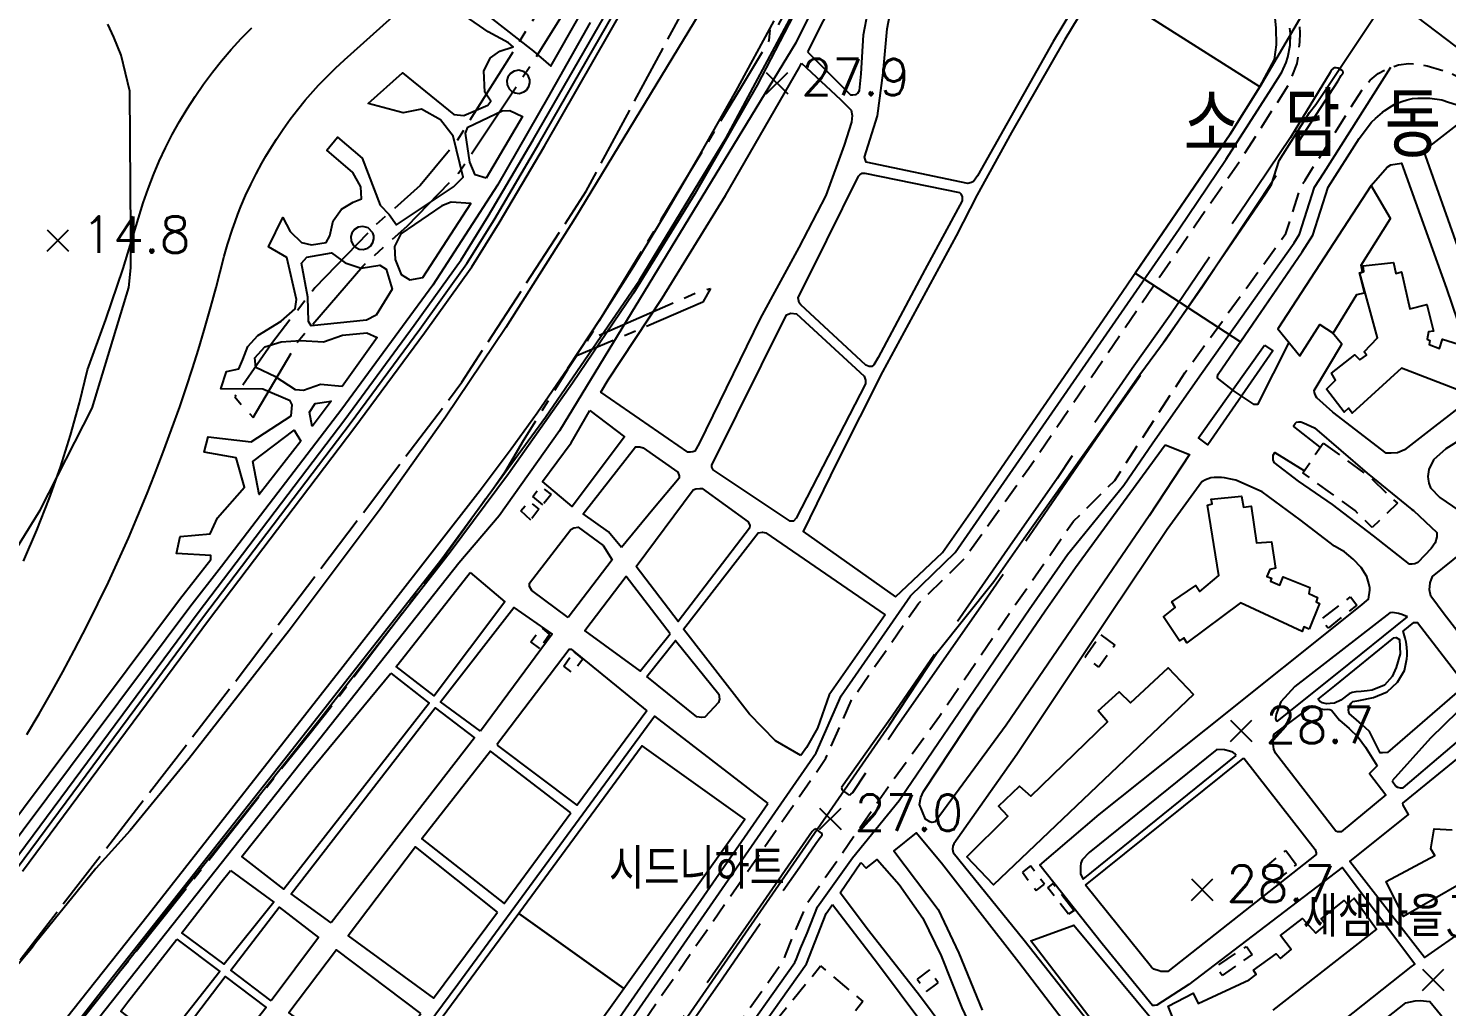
# Model space of a CAD drawing. Header units: millimetres. Extents: x 224638 to 227100, y 430787 to 433573.
# Drawn here: x 226182.5 to 226534.5, y 431758.3 to 432001.2 of the extents above; entities that cross this region are included whole.
import ezdxf

# ---------------------------------------------------------------- set-up
doc = ezdxf.new("R2010")
doc.units = ezdxf.units.MM
for name, pattern in [('15M2P5', [17.5, 15, -2.5]), ('20M3A3M3', [29, 20, -3, 3, -3]), ('50M10', [60, 50, -10]), ('5M2P5', [7.5, 5, -2.5])]:
    doc.linetypes.add(name, pattern=pattern)
for name, color, linetype in [('A0013110', 1, 'Continuous'), ('A0013118', 1, 'Continuous'), ('A0023210', 7, 'Continuous'), ('A0033324', 1, '5M2P5'), ('A0033327', 32, 'Continuous'), ('A0053326', 32, 'Continuous'), ('B0014111', 7, 'Continuous'), ('B0014115', 7, 'Continuous'), ('B0014116', 7, '5M2P5'), ('B0014118', 7, '5M2P5'), ('B0024120', 3, 'B0024120'), ('B0024127', 7, 'Continuous'), ('C0052211', 1, 'Continuous'), ('C0052212', 1, 'Continuous'), ('C0052213', 1, 'Continuous'), ('C0052214', 1, '15M2P5'), ('C0523121', 1, '50M10'), ('F0017111', 30, 'Continuous'), ('F0017114', 7, 'Continuous'), ('F0027132', 7, 'Continuous'), ('F0027217', 7, 'Continuous'), ('G0018118', 7, '20M3A3M3'), ('H0049140', 7, 'Continuous'), ('H0049216', 7, 'Continuous')]:
    doc.layers.add(name, color=color, linetype=linetype)
doc.styles.add('HIST', font='romans.shx', dxfattribs={"bigfont": 'ngsw.shx'})
doc.styles.add('ngsw', font='romans.shx', dxfattribs={"bigfont": 'ngsw.shx'})
doc.linetypes.add('B0024120', pattern='A,10,-1.75,[133,ltypeshp.shx,S=0.75,R=0,X=0,Y=0],-3.25', length=15)

# ---------------------------------------------------------------- blocks, each defined once
blk = doc.blocks.new('F0027217')
at = {"layer": 'F0027217'}
for p, q in [((-2.652, 2.652), (2.652, -2.652)), ((-2.652, -2.652), (2.652, 2.652))]:
    blk.add_line(p, q, dxfattribs=at)

msp = doc.modelspace()

# ---------------------------------------------------------------- linework, layer by layer
at = {"layer": 'A0013110', "flags": 128}
for points in [[(226397.712, 431860.03), (226409.354, 431871.091), (226416.881, 431881.854), (226452.034, 431932.827), (226480.8, 431974.993), (226488.197, 431986.741)], [(226477.589, 431914.435), (226477.816, 431915.364), (226498.707, 431945.696), (226501.314, 431949.89), (226505.153, 431961.774), (226512.829, 431973.898), (226515.858, 431977.919), (226516.911, 431978.865), (226518.63, 431980.382), (226519.683, 431981.182), (226520.691, 431981.821), (226522.147, 431982.589), (226523.424, 431983.081), (226524.762, 431983.466), (226526.031, 431983.837), (226527.406, 431983.873), (226528.712, 431983.88), (226530.378, 431983.89), (226533.322, 431983.45), (226535.022, 431982.939), (226536.858, 431982.284), (226539.254, 431981.058), (226561.953, 431966.773), (226566.317, 431963.783)], [(226403.69, 431808.451), (226404.002, 431810.203), (226404.701, 431811.734), (226418.42, 431832.507), (226434.894, 431856.568), (226442.43, 431867.367), (226464.672, 431897.781)], [(226395.121, 431855.601), (226381.28, 431835.686), (226378.316, 431827.443), (226375.623, 431822.644), (226374.224, 431820.623)], [(226250.638, 431652.214), (226253.623, 431655.359), (226257.754, 431659.849), (226261.828, 431664.391), (226265.845, 431668.983), (226269.804, 431673.626), (226273.705, 431678.318), (226277.546, 431683.058), (226281.327, 431687.847), (226285.048, 431692.682), (226290.515, 431700.022), (226294.083, 431704.971), (226297.588, 431709.965), (226365.985, 431808.727)], [(226384.022, 431786.555), (226389.139, 431794.055)], [(226359.029, 431745.496), (226375.666, 431768.916), (226380.474, 431781.393), (226382.049, 431783.68)]]:
    msp.add_lwpolyline(points, dxfattribs=at)
at = {"layer": 'A0013118', "flags": 128}
for points in [[(226375.859, 431995.414), (226386.51, 431984.724), (226387.16, 431984.701), (226387.953, 431984.802), (226388.357, 431985.107), (226388.8, 431985.804), (226389.176, 431989.911), (226389.776, 431999.612), (226391.922, 432010.94), (226395.004, 432024.116), (226398.559, 432034.036), (226402.678, 432043.013), (226410.627, 432059.956), (226425.39, 432089.634), (226423.185, 432090.838), (226409.606, 432062.447), (226395.813, 432034.494), (226383.669, 432010.899)], [(226418.078, 431964.588), (226417.105, 431963.182), (226416.589, 431962.933), (226415.669, 431962.684), (226390.463, 431968.034), (226390.061, 431969.234), (226393.245, 431979.52), (226394.682, 431990.148), (226395.628, 432001.105), (226397.551, 432011.2), (226400.043, 432021.761), (226403.312, 432031.813), (226405.228, 432037.349), (226405.869, 432037.672), (226407.913, 432037.783), (226444.694, 432014.587), (226445.219, 432013.917), (226445.446, 432012.316), (226436.872, 431997.948)], [(226374.413, 431992.547), (226384.085, 431983.603), (226386.711, 431980.91), (226386.922, 431979.615), (226386.765, 431977.966), (226384.994, 431972.225), (226380.418, 431959.714), (226373.73, 431946.81), (226364.088, 431929.16), (226348.95, 431898.151), (226347.866, 431896.216), (226347.421, 431896.032), (226346.816, 431895.979), (226346.182, 431895.978), (226324.553, 431910.861), (226326.363, 431913.937), (226339.832, 431934.265), (226355.476, 431959.732), (226373.828, 431991.387)], [(226306.471, 431989.665), (226305.519, 431990.439), (226304.199, 431990.816), (226303.059, 431990.625), (226302.145, 431990.055), (226301.481, 431989.138), (226301.243, 431988.295), (226301.323, 431987.191), (226301.82, 431986.192), (226302.387, 431985.637), (226303.271, 431985.194), (226304.275, 431985.08), (226305.481, 431985.431), (226306.094, 431985.885), (226306.722, 431986.788), (226306.957, 431987.722), (226306.915, 431988.485)], [(226296.077, 431963.985), (226293.399, 431964.824), (226292.036, 431968.002), (226290.983, 431975.196), (226291.587, 431976.722), (226300.11, 431980.736), (226301.994, 431980.858), (226305.102, 431979.308)], [(226393.423, 431919.502), (226392.338, 431917.643), (226391.821, 431917.282), (226391.217, 431917.282), (226390.32, 431917.546), (226374.18, 431932.589), (226373.815, 431933.06), (226373.549, 431934.307), (226380.709, 431948.632), (226388.498, 431964.521), (226388.866, 431964.888), (226389.418, 431965.259), (226390.131, 431965.261), (226413.592, 431960.499), (226413.963, 431960.13), (226414.281, 431959.419), (226414.282, 431958.412), (226404.982, 431941.234)], [(226287.418, 431958.085), (226285.11, 431957.166), (226274.888, 431950.209), (226273.37, 431947.086), (226273.541, 431943.853), (226274.967, 431940.096), (226277.185, 431938.794), (226280.41, 431939.364), (226292.333, 431957.764)], [(226267.953, 431950.443), (226266.799, 431951.673), (226265.479, 431952.05), (226264.339, 431951.859), (226263.425, 431951.289), (226262.761, 431950.372), (226262.523, 431949.529), (226262.603, 431948.425), (226263.1, 431947.426), (226263.667, 431946.871), (226264.551, 431946.428), (226265.555, 431946.314), (226266.761, 431946.665), (226267.374, 431947.119), (226268.002, 431948.022), (226268.237, 431948.957), (226268.195, 431949.719)], [(226268.794, 431930.017), (226266.381, 431928.757), (226252.7, 431927.38), (226251.966, 431928.433), (226251.829, 431934.485), (226250.268, 431942.931), (226251.562, 431944.394), (226257.748, 431945.501), (226261.108, 431942.969), (226265.065, 431941.711), (226269.7, 431942.46), (226271.267, 431941.455), (226272.805, 431936.466)], [(226373.081, 431879.553), (226372.415, 431878.833), (226371.543, 431878.805), (226352.453, 431891.594), (226352.134, 431892.281), (226352.133, 431892.728), (226370.686, 431930.092), (226371.739, 431930.486), (226373.117, 431930.302), (226389.964, 431914.821), (226390.283, 431913.824), (226390.284, 431912.978)], [(226260.373, 431912.25), (226255.018, 431912.808), (226250.719, 431911.254), (226248.739, 431911.489), (226243.771, 431914.684), (226238.937, 431917.028), (226238.688, 431919.443), (226241.125, 431922.108), (226245.177, 431923.41), (226250.033, 431923.717), (226255.711, 431923.393), (226260.42, 431925.061), (226266.498, 431925.639), (226269.072, 431924.481)], [(226252.937, 431902.329), (226252.239, 431905.941), (226253.628, 431908.05), (226257.65, 431908.674)], [(226321.874, 431906.307), (226330.421, 431899.763), (226317.466, 431882.46), (226310.117, 431888.676), (226317.169, 431898.31)], [(226250.115, 431898.705), (226239.72, 431885.471), (226238.214, 431893.684), (226248.463, 431901.481)], [(226329.661, 431872.265), (226326.47, 431876.161), (226320.16, 431880.664), (226333.156, 431897.289), (226334.238, 431897.264), (226335.059, 431897.054), (226343.722, 431891.051), (226344.035, 431890.087), (226344.007, 431889.483), (226337.445, 431881.781)], [(226333.361, 431867.611), (226347.528, 431886.598), (226348.158, 431886.836), (226349.269, 431886.996), (226349.754, 431886.919), (226361.172, 431878.687), (226361.52, 431877.759), (226361.495, 431877.1), (226343.734, 431853.953)], [(226316.489, 431854.894), (226307.434, 431861.654), (226306.885, 431862.626), (226306.887, 431863.464), (226317.097, 431876.802), (226317.836, 431877.175), (226318.945, 431877.388), (226325.154, 431872.774), (226327.394, 431869.213)], [(226538.709, 431871.305), (226545.302, 431876.514), (226548.246, 431877.536), (226549.516, 431877.644), (226551.046, 431877.595), (226551.823, 431877.542), (226553.376, 431876.859), (226554.188, 431875.817), (226558.801, 431864.403), (226563.906, 431849.509), (226563.907, 431848.493), (226563.855, 431847.763), (226563.35, 431845.932), (226552.623, 431837.246), (226551.479, 431836.941), (226550.684, 431836.958), (226548.624, 431837.152), (226548.213, 431837.312), (226533.957, 431855.776), (226530.616, 431860.224), (226530.313, 431861.767), (226530.472, 431863.55), (226530.992, 431865.064)], [(226292.095, 431866.072), (226300.719, 431858.847), (226283.222, 431835.453), (226273.796, 431842.755), (226274.276, 431843.335)], [(226341.814, 431850.875), (226330.866, 431865.1), (226320.597, 431851.607), (226334.302, 431841.605)], [(226294.67, 431826.7), (226284.768, 431834.006), (226302.997, 431857.398), (226312.513, 431850.821)], [(226524.849, 431855.045), (226523.389, 431855.639), (226522.552, 431855.887), (226521.074, 431856.168), (226520.465, 431856.04), (226496.871, 431837.821), (226493.397, 431834.008), (226492.252, 431830.909), (226492.057, 431829.825), (226492.256, 431829.325), (226492.524, 431829.182), (226507.382, 431841.037)], [(226335.966, 431831.737), (226318.664, 431808.299), (226298.973, 431823.092), (226298.946, 431823.626), (226316.725, 431847.092), (226317.203, 431847.092)], [(226335.989, 431840.245), (226343.137, 431849.232), (226353.894, 431835.847), (226354.001, 431834.653), (226353.763, 431833.832), (226350.395, 431830.186), (226349.542, 431830.079), (226348.401, 431830.262)], [(226506.753, 431837.965), (226521.455, 431849.877), (226521.971, 431849.966), (226522.819, 431849.481), (226522.969, 431845.888), (226522.039, 431842.501), (226520.985, 431840.278), (226519.12, 431838.085), (226516.08, 431836.867), (226514.782, 431836.669), (226513.277, 431836.562), (226511.997, 431836.438), (226511.111, 431836.259), (226510.343, 431835.954), (226508.246, 431834.354), (226506.666, 431833.687), (226505.608, 431833.531), (226504.772, 431833.512), (226503.662, 431833.741), (226503.021, 431834.06), (226502.626, 431834.633)], [(226272.414, 431841.086), (226281.94, 431833.612), (226245.862, 431787.473), (226235.457, 431795.604), (226251.883, 431816.287)], [(226517.281, 431818.067), (226515.389, 431816.176), (226519.45, 431810.888), (226508.386, 431801.698), (226507.816, 431801.697), (226507.407, 431801.731), (226507.034, 431801.89), (226492.022, 431821.25), (226491.628, 431822.248), (226491.537, 431822.848), (226491.465, 431823.466), (226491.571, 431825.492), (226491.73, 431825.952), (226501.127, 431832.984), (226501.775, 431832.678), (226502.877, 431832.281), (226504.115, 431832.089), (226504.877, 431832.126), (226505.52, 431832.092), (226505.936, 431831.929), (226507.96, 431829.461), (226510.325, 431827.393), (226512.581, 431825.23), (226514.358, 431822.749)], [(226521.02, 431814.326), (226521.941, 431813.012), (226522.295, 431812.763), (226522.995, 431812.625), (226523.766, 431812.608), (226544.733, 431830.474), (226544.857, 431831.137), (226544.787, 431831.755), (226541.988, 431834.67), (226541.491, 431834.917), (226540.957, 431834.917), (226540.643, 431834.812), (226530.564, 431824.917)], [(226257.642, 431779.111), (226247.72, 431786.258), (226283.46, 431832.483), (226293.202, 431825.039)], [(226317.086, 431806.374), (226297.188, 431821.724), (226280.127, 431799.923), (226300.588, 431783.906)], [(226482.248, 431820.681), (226481.905, 431821.166), (226481.427, 431821.449), (226480.666, 431821.749), (226479.387, 431822.026), (226477.492, 431822.129), (226445.762, 431796.575), (226444.026, 431794.778), (226443.706, 431793.886), (226443.617, 431793.118), (226443.638, 431791.198), (226444.325, 431789.968)], [(226444.921, 431788.457), (226484.063, 431819.899), (226484.242, 431819.917), (226501.932, 431797.326), (226502.147, 431796.485), (226502.165, 431796.059), (226465.325, 431766.995), (226463.621, 431767.029), (226463.205, 431767.136), (226461.885, 431767.603), (226461.259, 431768.119)], [(226298.881, 431781.738), (226278.521, 431797.972), (226261.869, 431775.828), (226283.028, 431760.39)], [(226232.67, 431792.096), (226243.358, 431784.259), (226231.068, 431768.795), (226220.548, 431776.635), (226230.268, 431789.071)], [(226242.729, 431759.706), (226232.724, 431767.331), (226244.724, 431783.016), (226254.496, 431775.467)], [(226219.326, 431775.072), (226229.955, 431766.967), (226215.889, 431749.109), (226205.386, 431757.172), (226207.157, 431759.503)], [(226279.88, 431756.589), (226258.922, 431772.402), (226247.111, 431756.75), (226268.549, 431740.899)], [(226227.45, 431740.246), (226217.64, 431747.785), (226231.351, 431765.74), (226241.502, 431758.073)], [(226510.404, 431686.835), (226504.072, 431681.892), (226503.371, 431681.944), (226502.773, 431682.214), (226496.513, 431691.86), (226502.374, 431705.658), (226484.867, 431728.027), (226498.541, 431738.817), (226524.44, 431759.266), (226526.76, 431759.739), (226527.941, 431759.777), (226530.337, 431759.548), (226543.688, 431743.336), (226556.165, 431727.777), (226556.256, 431727.185), (226556.241, 431726.689), (226523.148, 431697.897)]]:
    msp.add_lwpolyline(points, close=True, dxfattribs=at)
for points in [[(226390.24, 432039.004), (226363.388, 431987.149), (226347.885, 431960.114), (226332.691, 431935.491), (226317.564, 431913.105), (226301.609, 431890.559), (226287.172, 431871.113), (226254.532, 431829.233), (226235.843, 431805.724), (226217.96, 431783.391), (226201.502, 431762.257), (226183.667, 431739.745), (226173.175, 431726.088)], [(226488.197, 431986.741), (226448, 432012.225), (226439.766, 431998.463), (226426.525, 431975.356), (226417.991, 431959.908), (226412.81, 431949.713), (226394.49, 431915.917), (226383.26, 431893.598), (226374.761, 431876.312), (226397.712, 431860.03)], [(226178.422, 431793.836), (226224.611, 431856.166), (226260.981, 431904.092), (226278.242, 431927.489), (226289.903, 431943.772), (226296.618, 431954.568), (226307.813, 431973.549), (226327.954, 432008.661)], [(226180.988, 431791.924), (226227.171, 431854.246), (226263.543, 431902.175), (226280.83, 431925.607), (226292.565, 431941.993), (226299.355, 431952.91), (226310.579, 431971.94), (226330.732, 432007.072)], [(226293.506, 432006.775), (226307.829, 431995.584), (226312.142, 431991.834), (226319.178, 432004.192)], [(226148.837, 431764.304), (226220.017, 431859.405), (226227.72, 431869.345), (226227.722, 431870.284), (226219.258, 431870.83), (226220.118, 431875.034), (226227.607, 431875.679), (226229.372, 431879.687), (226236.109, 431887.311), (226234.019, 431894.581), (226226.08, 431895.981), (226227.095, 431899.753), (226237.748, 431898.52), (226247.699, 431905.026), (226247.923, 431907.701), (226247.422, 431908.698), (226240.696, 431911.619), (226230.213, 431911.723), (226231.609, 431916.002), (226234.743, 431916.641), (226235.74, 431918.998), (226236.973, 431922.182), (226239.425, 431924.962), (226245.177, 431928.529), (226248.669, 431931.551), (226249.03, 431933.887), (226246.617, 431944.29), (226242.083, 431946.96), (226245.658, 431954.234), (226247.481, 431950.768), (226250.237, 431948.031), (226252.744, 431947.454), (226256.4, 431948.043), (226257.312, 431949.685), (226258.108, 431953.435), (226260.187, 431956.298), (226263.069, 431958.098), (226265.141, 431958.874), (226265.006, 431961.873), (226263.001, 431965.473), (226256.577, 431970.951), (226259.171, 431974.228), (226265.329, 431968.984), (226269.8, 431957.333), (226271.987, 431954.979), (226273.817, 431952.448), (226287.991, 431961.88), (226290.374, 431964.283), (226287.913, 431974.467), (226284.796, 431978.511), (226280.048, 431981.13), (226275.472, 431980.212), (226266.818, 431982.529), (226275.338, 431990.18), (226288.111, 431979.866), (226290.56, 431979.569), (226296.547, 431982.189), (226297.234, 431983.11), (226295.789, 431985.405), (226295.514, 431990.641), (226297.218, 431993.937), (226299.483, 431995.602), (226302.834, 431996.644), (226301.621, 431997.596), (226296.623, 432000.389), (226290.986, 432004.29)], [(226321.947, 432002.673), (226311.389, 431984.076), (226298.883, 431962.253), (226282.877, 431937.485), (226260.29, 431906.696), (226230.421, 431867.607), (226222.563, 431857.466), (226151.438, 431762.435)], [(226566.317, 431963.783), (226542.57, 431945.677), (226540.716, 431945.55), (226539.886, 431945.523), (226537.751, 431945.835), (226528.904, 431970.851), (226540.81, 431980.079)], [(226515.774, 431962.178), (226519.743, 431966.757), (226520.66, 431967.34), (226523.352, 431967.782), (226534.534, 431936.647), (226538.652, 431924.488), (226541.776, 431922.647), (226543.072, 431919.884), (226544.904, 431913.36), (226544.8, 431913.111), (226539.563, 431908.538), (226531.523, 431902.348), (226524.054, 431896.57), (226522.358, 431895.835), (226520.724, 431895.725), (226519.527, 431895.741), (226506.3, 431905.917), (226502.302, 431909.432), (226502.033, 431909.894), (226501.748, 431910.761), (226501.64, 431911.296), (226508.503, 431922.825), (226506.198, 431925.65)], [(226495.392, 431923.221), (226487.549, 431907.838), (226486.727, 431907.836), (226481.761, 431911.102), (226477.589, 431914.435)], [(226503.162, 431897.204), (226496.567, 431902.35), (226496.637, 431902.635), (226496.901, 431903.059), (226497.289, 431903.431), (226497.858, 431903.538), (226498.372, 431903.487), (226499.042, 431903.29), (226501.7, 431902.026), (226514.798, 431890.805), (226525.875, 431881.72), (226526.334, 431881.51), (226532.076, 431876.037), (226532.078, 431875.561), (226532.062, 431874.961), (226531.674, 431873.448), (226530.697, 431872.018), (226527.353, 431868.587), (226526.657, 431868.281), (226525.957, 431868.156), (226525.274, 431868.19), (226516.363, 431875.227), (226506.229, 431883.014), (226497.749, 431888.75), (226491.721, 431893.376), (226491.469, 431894.112), (226491.474, 431895.26), (226491.898, 431895.913), (226499.217, 431891.364)], [(226464.672, 431897.781), (226470.713, 431895.41), (226460.693, 431880.196), (226443.729, 431855.347), (226425.153, 431828.165), (226407.601, 431804.147), (226406.778, 431804.024), (226406.249, 431804.143), (226405.199, 431804.845), (226403.69, 431808.451)], [(226538.516, 431899.467), (226534.337, 431896.784), (226531.277, 431894.054), (226530.082, 431891.644), (226529.856, 431889.968), (226529.91, 431889.3), (226530.109, 431888.253), (226530.506, 431887.085), (226532.844, 431884.735), (226537.539, 431881.477)], [(226494.915, 431743.738), (226525.73, 431768.169), (226526.655, 431768.813), (226508.622, 431792.863), (226470.555, 431763.76), (226462.598, 431758.611), (226462.018, 431758.541), (226461.556, 431758.576), (226449.015, 431773.877), (226433.584, 431793.449), (226448.284, 431805.993), (226474.739, 431827.141), (226513.032, 431857.701), (226515.108, 431859.493), (226515.461, 431861.734), (226515.444, 431862.323), (226515.227, 431863.342), (226514.723, 431865.082), (226513.341, 431867.315), (226511.347, 431869.391), (226509.172, 431871.24), (226506.689, 431872.605), (226498.168, 431879.15), (226488.766, 431886.134), (226482.205, 431889.009), (226480.944, 431889.307), (226479.377, 431889.588), (226478.632, 431889.689), (226476.847, 431889.684), (226476.014, 431889.609), (226474.668, 431889.117), (226473.797, 431888.598), (226465.173, 431876.751), (226450.97, 431855.699), (226427.842, 431820.87), (226412.168, 431798.722), (226411.93, 431798.138), (226411.896, 431797.373), (226412.004, 431796.529), (226429.675, 431774.748), (226463.417, 431732.019)], [(226374.224, 431820.623), (226367.951, 431824.31), (226361.446, 431830.927), (226345.115, 431851.994), (226363.662, 431875.911), (226364.669, 431876.098), (226365.513, 431875.914), (226395.121, 431855.601)], [(226538.284, 431837.38), (226519.888, 431821.386), (226518.61, 431821.293), (226518.007, 431821.327), (226516.806, 431823.8), (226515.37, 431826.572), (226513.501, 431828.38), (226511.536, 431830.05), (226510.418, 431830.978), (226510.236, 431831.393), (226510.199, 431832.008), (226510.362, 431832.83), (226510.846, 431833.623), (226511.274, 431834.07), (226512.72, 431834.341), (226516.384, 431835.015), (226519.762, 431836.425), (226522.345, 431838.84), (226524.074, 431841.794), (226524.662, 431844.69), (226524.731, 431845.468), (226524.713, 431846.34), (226524.622, 431847.568), (226524.478, 431848.761), (226524.228, 431849.827), (226523.744, 431851.557), (226526.351, 431853.67), (226527.263, 431853.651), (226537.52, 431840.349)], [(226250.638, 431652.214), (226222.085, 431673.441), (226289.094, 431763.821), (226337.929, 431830.394), (226365.985, 431808.727)], [(226543.671, 431785.612), (226540.491, 431779.01), (226539.239, 431777.576), (226529.015, 431770.456), (226510.507, 431794.334), (226525.058, 431805.997), (226523.712, 431808.331), (226523.693, 431808.817), (226546.436, 431827.353), (226552.161, 431816.295), (226561.662, 431793.152), (226562.794, 431789.869), (226562.984, 431788.803), (226563.054, 431788.257), (226562.897, 431786.381), (226562.522, 431785.392), (226547.474, 431775.318), (226545.273, 431774.043), (226544.749, 431774.132), (226544.227, 431774.6), (226544.029, 431775.049), (226543.759, 431776.088), (226547.161, 431783.473)], [(226449.482, 431741.546), (226428.355, 431769.213), (226409.106, 431793.912), (226402.868, 431801.473), (226397.305, 431797.008), (226408.322, 431782.372), (226413.479, 431771.566), (226419.206, 431757.386)], [(226389.139, 431794.055), (226390.468, 431792.66), (226393.129, 431794.852), (226398.628, 431788.601), (226404.523, 431780.256), (226409.086, 431770.917), (226414.19, 431757.98), (226419.201, 431747.239), (226424.391, 431739.512), (226433.751, 431729.013), (226452.567, 431712.85), (226473.113, 431695.397), (226476.08, 431691.749), (226484.627, 431680.706), (226475.307, 431673.584), (226464.918, 431687.511), (226461.739, 431685.084), (226444.363, 431707.804), (226429.758, 431726.722), (226416.226, 431744.139), (226403.662, 431761.082), (226391.035, 431777.22), (226384.022, 431786.555)], [(226382.049, 431783.68), (226393.273, 431769.101), (226410.411, 431746.17), (226431.616, 431718.933), (226454.647, 431688.596), (226477.769, 431658.817), (226501.866, 431627.766), (226524.526, 431598.282), (226546.169, 431570.397), (226545.799, 431569.226)]]:
    msp.add_lwpolyline(points, dxfattribs=at)
at = {"layer": 'A0023210', "flags": 128}
for points in [[(226308.892, 431702.137), (226396.238, 431828.264), (226408.066, 431846.268), (226422.124, 431863.829), (226429.656, 431874.61), (226449.15, 431902.088), (226458.353, 431915.304), (226464.925, 431924.095), (226489.753, 431960.345), (226491.057, 431962.442), (226492.976, 431968.384), (226500.513, 431980.32), (226502.027, 431982.33), (226520.102, 432009.498)], [(226520.102, 432009.498), (226546.186, 431989.617), (226548.733, 431987.839), (226579.947, 431966.351), (226627.334, 431933.881), (226671.38, 431903.907), (226696.495, 431886.558), (226750.979, 431849.039), (226768.863, 431836.599), (226778.905, 431829.614), (226800.495, 431814.323), (226827.054, 431797.275), (226857.781, 431776.227), (226882.999, 431758.951)]]:
    msp.add_lwpolyline(points, dxfattribs=at)
at = {"layer": 'A0033324', "flags": 128}
for points in [[(224682.39, 430787.54), (224682.931, 430789.039), (224684.209, 430792.16), (224685.771, 430795.13), (224687.617, 430797.952), (224689.952, 430800.382), (224692.488, 430802.582), (224695.251, 430804.514), (224698.308, 430805.928), (224701.47, 430807.055), (224704.753, 430807.821), (224708.113, 430808.026), (224711.469, 430807.926), (224714.802, 430807.415), (224718.113, 430806.781), (224721.461, 430806.397), (224724.832, 430806.35), (224728.189, 430806.654), (224731.498, 430807.294), (224734.726, 430808.26), (224737.842, 430809.544), (224740.835, 430811.094), (225011.781, 430962.145), (225014.6, 430963.992), (225017.219, 430966.113), (225019.612, 430968.487), (225021.754, 430971.089), (225023.624, 430973.893), (225025.203, 430976.87), (225026.691, 430979.893), (225028.657, 430982.627), (225031.075, 430984.971), (225033.869, 430986.851), (225036.951, 430988.208), (225040.224, 430989), (225043.585, 430989.202), (225046.94, 430988.879), (225050.306, 430988.708), (225053.674, 430988.853), (225057.013, 430989.312), (225060.294, 430990.081), (225063.49, 430991.154), (225066.571, 430992.52), (225069.511, 430994.169), (225075.147, 430997.871), (225078.014, 430999.645), (225080.914, 431001.365), (225086.809, 431004.638), (225089.802, 431006.191), (225095.873, 431009.126), (225098.949, 431010.507), (225105.105, 431013.067), (225110.695, 431015.032), (225115.094, 431016.797), (225119.421, 431018.732), (225123.669, 431020.834), (225126.8, 431022.518), (225129.881, 431024.292), (225132.909, 431026.155), (225137.872, 431029.391), (225141.975, 431031.763), (225314.899, 431123.043), (225318.414, 431125.184), (225321.64, 431127.74), (225324.527, 431130.672), (225327.034, 431133.935), (225329.121, 431137.482), (225331.066, 431141.106), (225333.694, 431144.266), (225336.94, 431146.786), (225340.652, 431148.549), (225344.657, 431149.473), (225348.766, 431149.514), (225352.85, 431148.996), (225356.964, 431148.916), (225361.057, 431149.341), (225365.068, 431150.264), (225368.934, 431151.672), (225372.534, 431153.649), (225375.981, 431155.902), (225383.025, 431160.167), (225390.258, 431164.102), (225393.941, 431165.943), (225401.429, 431169.369), (225405.237, 431170.934), (225409.114, 431172.32), (225412.943, 431173.836), (225416.717, 431175.48), (225420.435, 431177.251), (225424.09, 431179.146), (225427.679, 431181.164), (225431.199, 431183.301), (225438.08, 431187.823), (225441.63, 431189.909), (225445.259, 431191.854), (226038.823, 431505.171), (226133.366, 431555.13), (226141.853, 431559.87), (226148.156, 431563.534), (226156.474, 431568.565), (226162.646, 431572.445), (226172.803, 431579.114), (226182.793, 431586.032), (226188.7, 431590.305), (226190.571, 431591.856), (226192.32, 431593.542), (226193.849, 431595.427), (226196.722, 431599.34), (226198.87, 431603.7), (226199.682, 431605.98), (226201.008, 431610.655), (226202.817, 431615.166), (226204.067, 431617.22), (226207.121, 431620.997), (226211.125, 431623.752), (226213.287, 431624.804), (226217.917, 431626.284), (226222.752, 431626.767), (226225.144, 431627.16), (226229.864, 431628.321), (226234.304, 431630.291), (226236.432, 431631.444), (226240.419, 431634.224), (226242.213, 431635.859), (226245.722, 431639.222), (226254.241, 431647.886), (226262.531, 431656.77), (226268.989, 431664.036), (226275.299, 431671.43), (226281.452, 431678.955), (226285.968, 431684.68), (226293.283, 431694.382), (226300.341, 431704.273), (226380.455, 431819.96), (226386.69, 431834.233), (226403.447, 431858.429), (226414.615, 431869.286), (226424.477, 431883.069), (226430.82, 431892.005), (226472.169, 431952.426), (226482.986, 431967.946), (226495.338, 431987.244), (226497.453, 431992.461), (226497.933, 431996.209), (226498.054, 431997.801), (226498.147, 432000.086), (226498.066, 432002.394), (226497.886, 432004.702), (226497.656, 432007.278), (226497.395, 432010.567), (226497.566, 432012.603), (226498.079, 432015.034), (226499.29, 432018.459), (226501.916, 432022.253), (226505.454, 432025.689), (226510.176, 432028.157), (226514.775, 432029.946), (226519.707, 432032.631), (226523.064, 432035.709), (226526.847, 432041.331), (226534.526, 432056.5), (226556.938, 432102.596), (226581.913, 432157.264), (226585.314, 432171.778), (226598.131, 432200.068), (226606.149, 432210.201), (226617.015, 432234.738), (226626.861, 432257.918), (226627.427, 432260.213), (226627.666, 432263.303), (226627.706, 432266.672), (226627.75, 432268.355), (226627.442, 432271.441), (226626.356, 432275.749), (226625.844, 432279.186), (226625.789, 432280.996), (226625.932, 432282.629), (226626.943, 432287.059), (226629.616, 432292.065), (226633.514, 432295.937), (226638.965, 432299.512), (226644.5, 432302.395), (226648.203, 432306.02), (226651.07, 432310.385), (226660.081, 432329.48), (226677.773, 432368.922), (226695.062, 432406.972), (226711.61, 432442.216), (226728.098, 432473.968), (226752.377, 432515.869), (226756.079, 432527.401), (226772.362, 432552.724), (226783.46, 432564.49), (226808.383, 432603.128), (226820.824, 432622.914), (226821.484, 432624.92), (226822.075, 432627.259), (226822.274, 432629.02), (226822.485, 432631.327), (226822.654, 432633.472), (226822.446, 432636.59), (226822.263, 432639.484), (226822.181, 432641.753), (226822.469, 432645.326), (226823.509, 432649.01), (226825.422, 432652.843), (226828.217, 432656.282), (226831.569, 432658.873), (226835.765, 432661.038), (226842.031, 432663.363), (226847.295, 432666.062), (226850.84, 432668.96), (226856.844, 432677.839), (226880.028, 432713.964)], [(226708.465, 431862.061), (226711.778, 431864.411), (226714.158, 431865.204), (226714.704, 431865.205), (226716.557, 431865.188), (226727.019, 431858.997), (226738.196, 431854.62), (226761.607, 431838.725), (226799.863, 431813.056), (226802.464, 431810.221), (226803.78, 431806.193), (226804.646, 431802.71), (226804.693, 431799.297), (226803.366, 431794.52), (226800.945, 431790.955), (226783.639, 431769.536), (226760.376, 431743.89), (226753.317, 431732.427), (226737.052, 431718.717), (226705.802, 431692.141), (226681.275, 431670.274), (226655.929, 431653.761), (226635.279, 431636.477), (226625.861, 431626.136), (226607.448, 431608.811), (226588.962, 431592.625), (226573.997, 431581.01), (226555.336, 431567.838), (226542.253, 431560.212), (226492.536, 431532.274), (226453.882, 431511.502), (226409.595, 431488.037), (226378.082, 431471.291), (226364.994, 431467.809), (226341.472, 431455.247), (226330.279, 431449.693), (226327.285, 431449.065), (226324.252, 431448.897), (226319.694, 431449.332), (226315.172, 431451.44), (226314.718, 431451.758), (226310.982, 431456.705), (226302.497, 431471.886), (226293.723, 431488.298), (226291.119, 431492.471), (226285.464, 431498.045), (226283.309, 431501.775), (226278.21, 431511.414), (226265.088, 431536.07), (226254.308, 431558.548), (226246.861, 431575.01), (226243.59, 431581.792), (226242.515, 431586.371), (226242.395, 431589.782), (226242.225, 431595.608), (226242.749, 431601.89), (226243.831, 431606.188), (226246.471, 431612.47), (226249.884, 431618.167), (226256.081, 431625.485), (226266.743, 431636.405), (226276.618, 431647.25), (226288.059, 431660.352), (226297.653, 431672.445), (226309.381, 431687.471), (226325.049, 431709.834), (226337.623, 431728.15), (226342.365, 431735.108), (226343.369, 431736.607), (226344.424, 431737.638), (226354.465, 431747.879), (226369.797, 431769.535), (226370.616, 431771.44), (226372.648, 431776.599), (226375.954, 431784.158), (226383.688, 431795.249), (226396.886, 431814.267), (226408.662, 431830.385), (226426.884, 431857.252), (226441.922, 431878.827), (226452.157, 431888.974), (226469.573, 431915.705), (226483.639, 431935.12), (226494.631, 431950.291), (226498.291, 431961.747), (226499.394, 431963.543), (226513.826, 431986.386), (226515.517, 431988.365), (226517.536, 431990.009), (226520.115, 431991.394), (226522.601, 431992.168), (226525.186, 431992.484), (226527.462, 431992.378), (226529.694, 431991.916), (226535.249, 431990.271), (226542.512, 431986.543), (226549.719, 431982.245), (226587.946, 431957.225), (226625.763, 431931.879), (226663.328, 431905.932), (226680.489, 431894.739), (226690.267, 431883.305), (226699.639, 431877.059), (226700.187, 431875.758), (226700.491, 431874.277), (226700.297, 431871.031), (226699.568, 431867.953)]]:
    msp.add_lwpolyline(points, dxfattribs=at)
at = {"layer": 'A0033327', "flags": 128}
for points in [[(226422.499, 432097.015), (226373.009, 431997.655), (226314.271, 431901.251), (226299.32, 431880.174), (226289.29, 431868.427), (226139.528, 431679.186)], [(226179.785, 431792.82), (226225.971, 431855.146), (226262.342, 431903.074), (226279.617, 431926.489), (226291.317, 431942.827), (226298.072, 431953.687), (226309.282, 431972.694), (226329.43, 432007.817)], [(226299.849, 431708.4), (226378.039, 431821.302), (226384.194, 431835.458), (226401.422, 431860.335), (226412.509, 431871.076), (226468.128, 431951.403), (226479.794, 431968.736), (226491.085, 431986.315), (226493.583, 431990.377), (226494.667, 431992.714), (226495.089, 431994.042), (226495.689, 431997.022), (226495.756, 431999.913), (226495.616, 432001.299)], [(226356.747, 431746.688), (226372.731, 431769.226), (226373.141, 431770.178), (226374.157, 431772.758), (226375.81, 431776.537), (226378.372, 431783.059), (226387.006, 431795.26), (226398.639, 431809.461), (226400.444, 431812.235), (226413.541, 431831.446), (226430.889, 431856.91), (226440.402, 431870.553), (226454.385, 431887.803), (226461.572, 431898.334), (226473.694, 431915.535), (226496.669, 431947.994), (226497.972, 431950.091), (226501.722, 431961.761), (226504.014, 431965.381), (226520.706, 431991.578)]]:
    msp.add_lwpolyline(points, dxfattribs=at)
at = {"layer": 'A0053326', "flags": 128}
msp.add_lwpolyline([(226521.335, 432043.432), (226488.197, 431986.741), (226480.8, 431974.993), (226457.215, 431940.421), (226483.365, 431923.42), (226498.707, 431945.696), (226501.314, 431949.89), (226505.153, 431961.774), (226512.829, 431973.898), (226515.858, 431977.919), (226516.911, 431978.865), (226519.163, 431980.852), (226521.524, 431982.349), (226523.424, 431983.081), (226524.762, 431983.466), (226526.031, 431983.837), (226527.406, 431983.873), (226528.712, 431983.88), (226530.378, 431983.89), (226533.322, 431983.45), (226535.022, 431982.939)], dxfattribs=at)
at = {"layer": 'B0014111', "flags": 128}
for points in [[(226515.774, 431962.178), (226492.6, 431926.603), (226498.098, 431919.944), (226503.016, 431927.668), (226506.393, 431925.526), (226512.206, 431935.105), (226514.117, 431935.576), (226512.898, 431940.549), (226513.633, 431940.803), (226513.289, 431942.437), (226520.634, 431954.002)], [(226330.267, 431762.79), (226360.28, 431804.812), (226334.806, 431823.089), (226304.196, 431781.423)], [(226304.196, 431781.423), (226272.231, 431737.913), (226276.706, 431734.311), (226277.271, 431734.88), (226298.693, 431718.584), (226330.267, 431762.79)]]:
    msp.add_lwpolyline(points, close=True, dxfattribs=at)
at = {"layer": 'B0014115', "flags": 128}
for points in [[(226539.25, 431910.69), (226523.325, 431916.857), (226511.119, 431905.635), (226510.199, 431906.908), (226509.132, 431905.911), (226504.67, 431911.635), (226506.979, 431913.881), (226505.912, 431915.587), (226511.772, 431920.179), (226512.966, 431918.87), (226514.66, 431920.096), (226514.089, 431920.926), (226517.375, 431924.412), (226512.998, 431940.455), (226513.976, 431940.829), (226513.785, 431942.227), (226521.324, 431943.065), (226521.924, 431940.352), (226523.345, 431940.781), (226525.359, 431931.562), (226529.65, 431932.638), (226531.281, 431926.044), (226530.005, 431925.902), (226529.675, 431924.024), (226530.353, 431923.744), (226530.189, 431922.703), (226532.729, 431921.761), (226533.478, 431924.062), (226540.091, 431921.982)], [(226538.237, 431788.943), (226523.859, 431780.707), (226519.542, 431789.356), (226531.598, 431795.798), (226530.623, 431797.453), (226531.47, 431802.427), (226535.878, 431802.151)], [(226466.542, 431755.531), (226465.44, 431758.363), (226471.63, 431761.616), (226472.874, 431759.094), (226485.542, 431764.904), (226487.247, 431766.26), (226486.602, 431767.352), (226492.219, 431771.412), (226493.314, 431770.273), (226495.91, 431772.471), (226493.289, 431775.911), (226498.739, 431780.14), (226502.102, 431776.501), (226504.47, 431778.614), (226503.408, 431780.073), (226509.132, 431784.649), (226509.896, 431783.723), (226511.608, 431785.204), (226517.143, 431777.547), (226491.403, 431757.377)], [(226464.469, 431731.311), (226431.318, 431774.65), (226441.967, 431778.506), (226462.717, 431753.554)]]:
    msp.add_lwpolyline(points, dxfattribs=at)
for points in [[(226500.393, 431852.049), (226499.091, 431852.625), (226498.665, 431851.44), (226483.344, 431858.59), (226470.037, 431848.592), (226469.281, 431849.889), (226468.186, 431849.15), (226464.265, 431855.123), (226467.129, 431857.369), (226466.282, 431858.798), (226472.236, 431862.837), (226473.255, 431861.416), (226477.995, 431865.391), (226475.153, 431882.851), (226476.292, 431883.186), (226476.101, 431884.318), (226483.647, 431885.019), (226484.078, 431882.289), (226485.973, 431882.602), (226487.298, 431873.475), (226491.031, 431873.672), (226492.089, 431867.133), (226490.607, 431866.824), (226489.878, 431865.138), (226491.066, 431864.665), (226490.786, 431863.935), (226493.135, 431862.97), (226493.937, 431865.061), (226500.603, 431862.336), (226500.296, 431860.885), (226502.497, 431859.848), (226502.121, 431858.808), (226502.946, 431858.431)], [(226471.658, 431835.762), (226422.087, 431788.542), (226415.388, 431795.524), (226425.642, 431805.601), (226423.267, 431808.059), (226428.516, 431813.01), (226431.307, 431810.512), (226450.338, 431828.973), (226448.047, 431831.701), (226453.235, 431836.501), (226456.035, 431833.709), (226465.43, 431842.399)]]:
    msp.add_lwpolyline(points, close=True, dxfattribs=at)
at = {"layer": 'B0014116', "flags": 128}
for points in [[(226503.842, 431898.211), (226508.291, 431895.061), (226515.52, 431889.748), (226522.316, 431883.28), (226516.06, 431877.235), (226511.787, 431881.513), (226505.736, 431885.88), (226498.846, 431890.814)], [(226310.155, 431882.906), (226307.649, 431884.996), (226309.627, 431887.458), (226312.207, 431885.478)], [(226307.174, 431879.102), (226304.72, 431881.396), (226306.692, 431883.789), (226309.147, 431881.84)], [(226510.671, 431860.056), (226512.208, 431858.018), (226505.083, 431852.279), (226503.353, 431854.4)], [(226309.462, 431847.204), (226307.191, 431848.91), (226309.873, 431852.43), (226311.826, 431850.66)], [(226448.685, 431850.601), (226452.173, 431848.016), (226448.195, 431842.597), (226444.762, 431845.191)], [(226317.902, 431846.431), (226320.066, 431844.612), (226317.498, 431841.178), (226315.364, 431842.834)], [(226494.604, 431797.062), (226497.185, 431793.582), (226491.651, 431788.993), (226489.066, 431792.473)], [(226431.229, 431793.242), (226429.21, 431791.669), (226432.66, 431787.095), (226434.723, 431788.683)], [(226442.04, 431782.18), (226440.667, 431781.232), (226435.564, 431787.771), (226436.859, 431788.852)], [(226484.881, 431773.232), (226486.233, 431771.207), (226478.823, 431766.003), (226477.308, 431768.243)], [(226406.152, 431767.4), (226403.136, 431765.093), (226405.425, 431762.082), (226408.328, 431764.193)]]:
    msp.add_lwpolyline(points, close=True, dxfattribs=at)
at = {"layer": 'B0014118', "flags": 128}
msp.add_lwpolyline([(226362.81, 431748.332), (226379.083, 431768.379), (226389.62, 431759.582), (226382.283, 431750.395), (226377.263, 431754.446), (226368.496, 431743.316)], close=True, dxfattribs=at)
at = {"layer": 'B0024120', "flags": 128}
msp.add_lwpolyline([(226488.197, 431986.741), (226491.765, 431993.519), (226492.277, 431997.115), (226492.189, 432001.287), (226491.748, 432006.304), (226491.56, 432010.938), (226491.677, 432012.798), (226492.554, 432015.86), (226494.837, 432022.018), (226497.948, 432026.346), (226502.763, 432029.603), (226508.909, 432033.012), (226514.933, 432036.062), (226518.202, 432038.882), (226520.727, 432042.485)], dxfattribs=at)
at = {"layer": 'B0024127', "flags": 128}
msp.add_lwpolyline([(226489.28, 431922.549), (226491.35, 431921.133), (226475.222, 431897.772), (226472.963, 431899.501)], close=True, dxfattribs=at)
at = {"layer": 'C0052211', "flags": 128}
msp.add_lwpolyline([(226182.045, 431825.833), (226185.1, 431830.997), (226188.082, 431836.203), (226190.991, 431841.451), (226193.827, 431846.738), (226197.042, 431852.956), (226199.716, 431858.327), (226202.316, 431863.735), (226204.84, 431869.178), (226207.287, 431874.656), (226209.658, 431880.168), (226211.952, 431885.712), (226213.804, 431890.356), (226215.955, 431895.957), (226218.028, 431901.588), (226220.022, 431907.247), (226221.623, 431911.983), (226223.169, 431916.738), (226224.66, 431921.511), (226226.095, 431926.301), (226227.743, 431932.07), (226229.055, 431936.894), (226231.072, 431944.636), (226231.885, 431947.524), (226233.103, 431951.333), (226233.769, 431953.219), (226234.473, 431955.091), (226235.213, 431956.949), (226236.394, 431959.707), (226237.657, 431962.428), (226239, 431965.11), (226240.424, 431967.751), (226241.417, 431969.487), (226242.444, 431971.203), (226244.049, 431973.737), (226245.729, 431976.223), (226247.483, 431978.656), (226249.309, 431981.036), (226251.206, 431983.361), (226252.508, 431984.878), (226254.519, 431987.105), (226256.595, 431989.27), (226258.736, 431991.372), (226260.938, 431993.409), (226325.676, 432051.53)], dxfattribs=at)
at = {"layer": 'C0052212', "flags": 128}
msp.add_lwpolyline([(226181.258, 431868.925), (226184.575, 431876.596), (226187.63, 431884.374), (226190.42, 431892.252), (226192.942, 431900.219), (226195.192, 431908.268), (226197.169, 431916.388), (226201.722, 431928.952), (226205.958, 431941.626), (226210.969, 431957.92), (226212.182, 431961.398), (226213.511, 431964.834), (226214.956, 431968.223), (226216.515, 431971.561), (226218.186, 431974.844), (226219.966, 431978.07), (226221.854, 431981.233), (226223.849, 431984.331), (226225.946, 431987.359), (226228.145, 431990.315), (226230.442, 431993.195), (226232.835, 431995.996), (226235.322, 431998.714), (226237.899, 432001.347)], dxfattribs=at)
at = {"layer": 'C0052213', "flags": 128}
msp.add_lwpolyline([(226155.855, 431704.769), (226202.384, 431764.339), (226247.067, 431821.016), (226284.823, 431869.119), (226310.874, 431904.654), (226334.209, 431938.709), (226355.676, 431974.022), (226372.616, 432005.639), (226392.818, 432045.847), (226420.379, 432103.092), (226465.216, 432194.868), (226473.714, 432214.385), (226484.073, 432240.639), (226490.882, 432257.246)], dxfattribs=at)
at = {"layer": 'C0052214', "flags": 128}
msp.add_lwpolyline([(226155.855, 431704.769), (226139.312, 431717.781), (226139.313, 431718.013), (226139.676, 431718.552), (226178.635, 431767.665), (226234.31, 431839.625), (226290.077, 431913.352), (226320.929, 431960.769), (226344.762, 432005.088), (226368.41, 432055.745), (226391.495, 432106.51), (226395.212, 432114.137), (226396.981, 432112.809), (226398.615, 432112.386), (226399.512, 432112.913), (226406.131, 432113.303), (226409.796, 432119.145), (226406.053, 432125.877), (226408.632, 432130.746), (226408.642, 432131.677), (226408.492, 432132.331), (226407.574, 432133.301), (226407.998, 432134.321), (226405.616, 432135.489), (226413.744, 432152.171), (226424.886, 432176.882), (226428.072, 432181.713), (226432.325, 432186.97), (226451.637, 432209.677), (226471.602, 432234.425), (226484.288, 432249.288), (226490.882, 432257.246)], dxfattribs=at)
at = {"layer": 'C0523121', "flags": 128}
for points in [[(226508.341, 431989.486), (226508.867, 431990.204), (226508.809, 431990.487), (226508.615, 431990.723), (226507.601, 431991.345), (226507.107, 431991.417), (226506.734, 431991.422), (226506.362, 431991.266), (226505.907, 431990.869), (226505.604, 431990.275), (226495.809, 431974.144), (226484.689, 431957.639), (226475.778, 431944.511), (226466.052, 431930.221), (226456.49, 431916.765), (226446.79, 431902.798), (226437.818, 431889.45), (226426.076, 431872.611), (226411.274, 431851.246), (226396.854, 431830.432), (226384.351, 431812.73), (226384.4, 431812.274), (226384.691, 431811.872), (226385.955, 431810.972), (226386.436, 431810.872), (226386.655, 431811.016), (226387.093, 431811.457), (226398.073, 431827.88), (226419.625, 431858.691), (226450.102, 431903.092), (226473.762, 431936.906), (226496.164, 431970.6), (226507.598, 431988.228)], [(226379.03, 431800.252), (226379.523, 431800.843), (226379.522, 431801.082), (226379.382, 431801.402), (226377.984, 431802.355), (226377.768, 431802.401), (226377.558, 431802.292), (226377.024, 431801.799), (226361.96, 431780.011), (226341.892, 431751.132), (226318.822, 431717.954), (226306.077, 431699.635), (226298.186, 431688.522), (226290.185, 431678.238), (226280.882, 431667.063), (226269.523, 431653.741), (226257.716, 431641.071), (226248.189, 431631.223), (226248.099, 431630.958), (226248.105, 431630.66), (226248.72, 431629.808), (226249.452, 431629.201), (226249.644, 431629.204), (226249.957, 431629.363), (226250.252, 431629.562), (226254.885, 431634.41), (226266.15, 431646.013), (226277.398, 431658.671), (226287.682, 431670.967), (226293.793, 431678.446), (226301.574, 431688.673), (226308.622, 431698.782), (226314.751, 431707.717), (226320.506, 431716.131), (226327.773, 431726.458), (226337.138, 431739.672), (226345.248, 431751.714), (226354.844, 431765.462), (226365.394, 431780.76), (226373.976, 431793.034), (226377.946, 431798.776)]]:
    msp.add_lwpolyline(points, close=True, dxfattribs=at)
at = {"layer": 'F0017111', "flags": 128}
for points, elevation in [([(226350.369, 432007.174), (226318.099, 431953.995), (226300.977, 431926.959), (226286.023, 431904.676), (226269.789, 431881.846), (226247.203, 431851.694), (226222.332, 431819.811), (226207.75, 431802.031), (226199.245, 431792.573), (226184.211, 431774.095), (226183.205, 431772.719), (226175.811, 431763.861)], 20), ([(226172.58, 431860.944), (226185.356, 431881.609), (226198.305, 431906.948), (226207.428, 431936.895), (226207.866, 431941.794), (226207.895, 431950.324), (226207.647, 431985.617), (226205.475, 431994.546), (226203.675, 431999.001), (226202.173, 432002.233)], 15)]:
    msp.add_lwpolyline(points, dxfattribs=dict(at, elevation=elevation))
at = {"layer": 'F0017114', "elevation": 25, "flags": 128}
msp.add_lwpolyline([(226163.186, 431719.664), (226188.11, 431750.663), (226212.201, 431781.056), (226260.578, 431842.867), (226294.576, 431886.546), (226302.339, 431896.802), (226308.795, 431905.762), (226316.403, 431916.846), (226324.59, 431929.291), (226332.749, 431942.178), (226340.88, 431955.55), (226349.346, 431970.031), (226358.057, 431985.524), (226367.582, 432003.122)], dxfattribs=at)
at = {"layer": 'G0018118', "flags": 128}
msp.add_lwpolyline([(226879.679, 432826.135), (226871.269, 432813.972), (226860.711, 432802.111), (226831.563, 432766.427), (226821.41, 432744.056), (226818.647, 432738.145), (226806.333, 432714.333), (226801.591, 432706.442), (226796.188, 432696.531), (226788.287, 432680.98), (226783.041, 432680.02), (226768.451, 432657.848), (226735.055, 432614.544), (226708.719, 432578.571), (226699.539, 432565.58), (226671.166, 432525.256), (226654.745, 432499.644), (226648.98, 432492.513), (226635.577, 432471.831), (226613.283, 432445.659), (226590.758, 432417.566), (226571.276, 432392.244), (226558.648, 432376.593), (226532.453, 432340.289), (226504.823, 432301.756), (226497.622, 432290.275), (226493.086, 432284.684), (226472.705, 432256.542), (226456.539, 432232.54), (226434.996, 432201.667), (226418.492, 432175.385), (226388.552, 432129.981), (226383.851, 432123.2), (226365.045, 432094.907), (226346.067, 432064.805), (226334.611, 432045.723), (226326.825, 432033.742), (226288.497, 431972.747), (226279.754, 431962.186), (226268.743, 431952.465), (226253.583, 431936.753), (226242.795, 431922.892), (226233.689, 431909.681), (226238.259, 431904.561), (226249.426, 431923.582), (226265.485, 431942.204), (226276.496, 431952.115), (226289.264, 431965.256), (226308.275, 431993.769), (226330.446, 432029.352), (226347.692, 432057.824), (226412.438, 432157.053), (226452.02, 432217.208), (226483.386, 432261.562), (226495.577, 432279.044), (226509.474, 432298.406), (226515.487, 432296.266), (226503.074, 432272.134), (226508.873, 432276.644), (226498.142, 432254.532), (226491.346, 432241.831), (226489.02, 432238.931), (226485.276, 432232.71), (226480.434, 432221.349), (226477.547, 432214.769), (226432.028, 432126.201), (226431.665, 432125.421), (226426.848, 432111.1), (226424.654, 432111.73), (226422.658, 432107.179), (226416.349, 432095.238), (226401.626, 432066.536), (226386.491, 432037.443), (226373.427, 432011.101), (226368.148, 432001.27), (226366.532, 432001.31), (226366.309, 431998.19), (226359.422, 431986.649), (226339.446, 431953.656), (226321.201, 431923.713), (226349.335, 431936.005), (226351.76, 431936.605), (226349.896, 431933.235), (226329.276, 431924.364), (226318.644, 431919.903), (226316.269, 431916.393), (226305.275, 431898.761), (226300.763, 431891.02), (226297.703, 431886.7), (226280.77, 431863.188), (226268.258, 431846.646), (226257.404, 431832.445), (226252.315, 431826.045), (226244.24, 431815.984), (226230.004, 431798.052), (226187.362, 431744.577), (226168.285, 431720.115), (226147.599, 431692.422), (226139.97, 431684.462), (226120.422, 431663.55), (226112.76, 431655.589), (226096.157, 431642.088), (226065.466, 431616.935), (226048.277, 431602.604), (226038.206, 431594.393), (226027.096, 431586.412), (226012.011, 431575.971), (225982.772, 431559.339), (225960.931, 431548.438), (225945.012, 431540.377), (225926.421, 431530.876), (225904.795, 431519.995), (225863.571, 431499.433), (225847.677, 431491.652), (225838.984, 431487.052), (225815.378, 431471.99), (225783.029, 431452.318), (225778.625, 431453.758), (225766.962, 431448.937), (225756.949, 431441.077), (225754.829, 431435.476), (225747.703, 431416.905), (225745.476, 431406.004), (225742.779, 431404.444), (225743.843, 431407.324), (225744.932, 431413.364), (225723.33, 431400.253), (225727.092, 431397.683), (225729.385, 431396.863), (225725.632, 431396.443), (225699.857, 431381.691), (225686.462, 431374.23), (225660.786, 431359.269), (225651.276, 431362.139), (225628.577, 431349.908), (225604.023, 431336.166), (225590.191, 431329.025), (225573.95, 431335.746), (225560.754, 431328.425), (225555.219, 431317.514), (225561.414, 431314.874), (225553.265, 431310.953), (225545.173, 431305.963), (225526.549, 431293.752), (225501.434, 431279.5), (225485.408, 431287.38), (225467.535, 431277.649), (225464.945, 431271.339), (225461.563, 431263.528), (225464.673, 431261.698), (225459.699, 431259.148), (225422.839, 431239.876), (225382.143, 431217.583), (225370.497, 431211.093), (225368.435, 431207.302), (225354.512, 431214.383), (225317.115, 431194.34), (225329.677, 431188.06), (225311.994, 431178.059), (225297.56, 431169.698), (225289.345, 431165.338), (225244.591, 431143.765), (225203.442, 431120.553), (225201.281, 431119.633), (225159.199, 431097.77), (225154.687, 431095.36), (225152.329, 431093.95), (225149.128, 431091.97), (225145.26, 431089.91), (225132.311, 431082.349), (225112.029, 431070.638), (225094.155, 431060.606), (225071.556, 431047.525), (225053.616, 431036.944), (225060.107, 431046.835), (225070.03, 431062.056), (225016.178, 431031.343), (224980.885, 431010.531), (224974.237, 431004.51), (224926.605, 430978.357), (224907.445, 430967.316), (224898.356, 430962.886), (224873.974, 430953.425), (224867.937, 430951.484), (224865.446, 430951.174), (224845.213, 430938.853), (224832.924, 430929.852), (224821.567, 430919.571), (224805.376, 430917.131), (224789.77, 430914.92), (224761.892, 430914.4), (224728.404, 430921.02), (224723.868, 430917.93), (224725.798, 430916.379), (224726.623, 430912.489), (224718.738, 430900.368), (224725.831, 430896.998), (224727.638, 430894.988), (224759.236, 430892.098), (224748.844, 430886.457), (224736.142, 430888.437), (224709.863, 430890.727), (224667.748, 430893.417), (224662.602, 430890.706), (224645.234, 430880.529)], dxfattribs=at)

# ---------------------------------------------------------------- block references
at = {"layer": 'F0027217'}
for p in [(226368.298, 431987.621, 27.851), (226189.744, 431948.523, 14.753), (226483.511, 431826.744, 28.677), (226381.54, 431804.926, 27.046), (226473.848, 431787.33, 28.66), (226531.201, 431764.97, 28.761)]:
    msp.add_blockref('F0027217', p, dxfattribs=at)

# ---------------------------------------------------------------- texts
at = {"layer": 'F0027132', "style": 'ngsw'}
for s, p in [('27.9', (226374.298, 431984.621)), ('14.8', (226195.744, 431945.523)), ('28.7', (226489.511, 431823.744)), ('27.0', (226387.54, 431801.926)), ('28.7', (226479.848, 431784.33))]:
    msp.add_text(s, height=9, dxfattribs=at).set_placement(p)
at = {"layer": 'H0049140', "style": 'HIST'}
for s, p in [('시드니하트', (226326.6, 431787.551)), ('새샘마을3단지모아미래도리버시티', (226498.777, 431775.644))]:
    msp.add_text(s, height=10, dxfattribs=at).set_placement(p)
at = {"layer": 'H0049216', "style": 'HIST'}
msp.add_text('소 담 동', height=16, dxfattribs=at).set_placement((226469.257, 431969.262))

doc.saveas('drawing.dxf')
